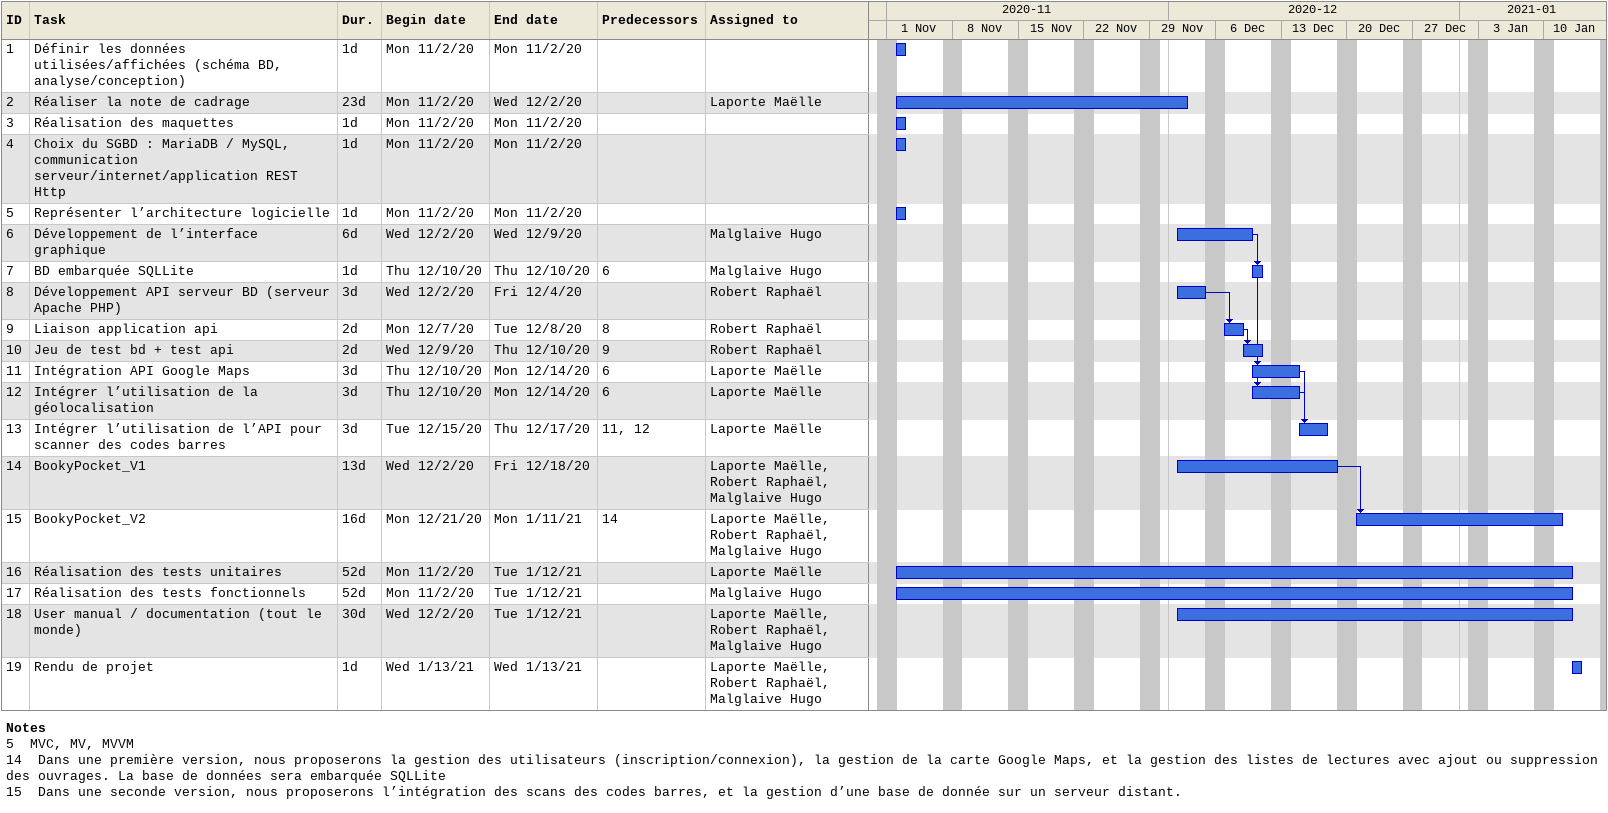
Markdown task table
| ID | Task | Duration | Start | Finish | Predecessors | Resources |
|---|---|---|---|---|---|---|
| 1 | Définir les données utilisées/affichées (schéma BD, analyse/conception) | 1d | 2020-11-02 | 2020-11-02 |  |  |
| 2 | Réaliser la note de cadrage | 23d | 2020-11-02 | 2020-12-02 |  | Laporte Maëlle |
| 3 | Réalisation des maquettes | 1d | 2020-11-02 | 2020-11-02 |  |  |
| 4 | Choix du SGBD : MariaDB / MySQL, communication serveur/internet/application REST Http | 1d | 2020-11-02 | 2020-11-02 |  |  |
| 5 | Représenter l’architecture logicielle | 1d | 2020-11-02 | 2020-11-02 |  |  |
| 6 | Développement de l’interface graphique | 6d | 2020-12-02 | 2020-12-09 |  | Malglaive Hugo |
| 7 | BD embarquée SQLLite | 1d | 2020-12-10 | 2020-12-10 | 6 | Malglaive Hugo |
| 8 | Développement API serveur BD (serveur Apache PHP) | 3d | 2020-12-02 | 2020-12-04 |  | Robert Raphaël |
| 9 | Liaison application api | 2d | 2020-12-07 | 2020-12-08 | 8 | Robert Raphaël |
| 10 | Jeu de test bd + test api | 2d | 2020-12-09 | 2020-12-10 | 9 | Robert Raphaël |
| 11 | Intégration API Google Maps | 3d | 2020-12-10 | 2020-12-14 | 6 | Laporte Maëlle |
| 12 | Intégrer l’utilisation de la géolocalisation | 3d | 2020-12-10 | 2020-12-14 | 6 | Laporte Maëlle |
| 13 | Intégrer l’utilisation de l’API pour scanner des codes barres | 3d | 2020-12-15 | 2020-12-17 | 11, 12 | Laporte Maëlle |
| 14 | BookyPocket_V1 | 13d | 2020-12-02 | 2020-12-18 |  | Laporte Maëlle, Robert Raphaël, Malglaive Hugo |
| 15 | BookyPocket_V2 | 16d | 2020-12-21 | 2021-01-11 | 14 | Laporte Maëlle, Robert Raphaël, Malglaive Hugo |
| 16 | Réalisation des tests unitaires | 52d | 2020-11-02 | 2021-01-12 |  | Laporte Maëlle |
| 17 | Réalisation des tests fonctionnels | 52d | 2020-11-02 | 2021-01-12 |  | Malglaive Hugo |
| 18 | User manual / documentation (tout le monde) | 30d | 2020-12-02 | 2021-01-12 |  | Laporte Maëlle, Robert Raphaël, Malglaive Hugo |
| 19 | Rendu de projet | 1d | 2021-01-13 | 2021-01-13 |  | Laporte Maëlle, Robert Raphaël, Malglaive Hugo |

Notes
- 5: MVC, MV, MVVM
- 14: Dans une première version, nous proposerons la gestion des utilisateurs (inscription/connexion), la gestion de la carte Google Maps, et la gestion des listes de lectures avec ajout ou suppression des ouvrages. La base de données sera embarquée SQLLite
- 15: Dans une seconde version, nous proposerons l’intégration des scans des codes barres, et la gestion d’une base de donnée sur un serveur distant.
